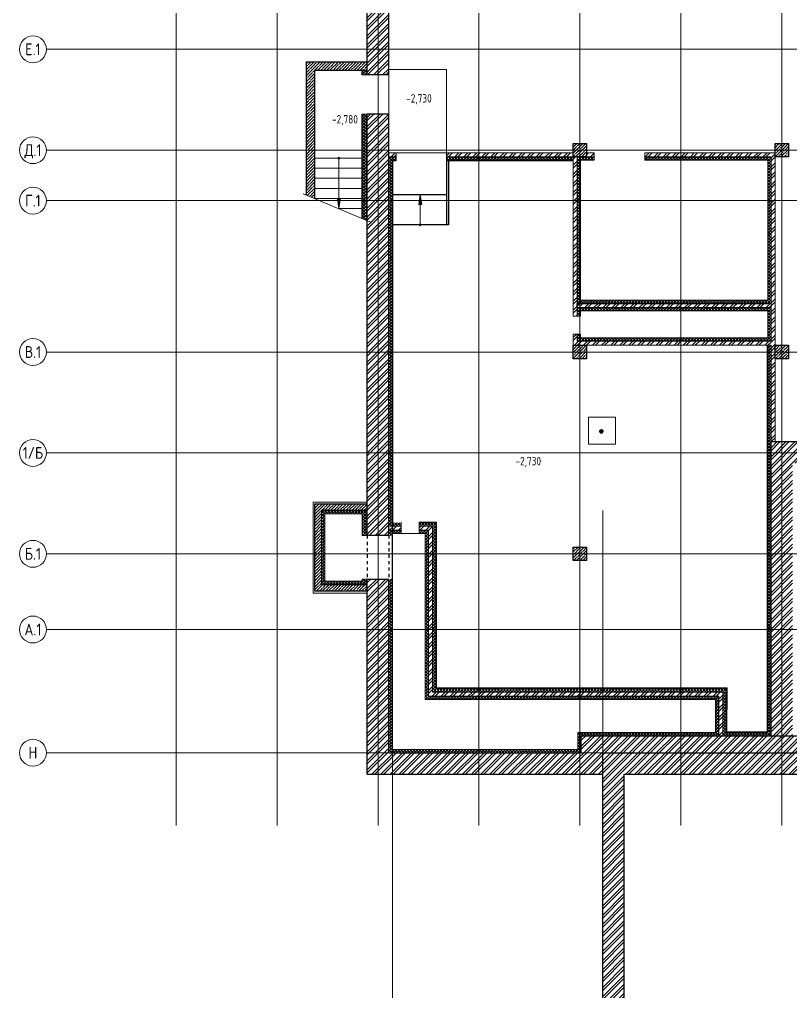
# Model space of a CAD drawing. Header units: millimetres. Extents: x -222892 to 671268, y 0 to 135099.
# Drawn here: x -222892 to -199974, y 75586 to 104488 of the extents above; entities that cross this region are included whole.
import ezdxf
from ezdxf import colors
from ezdxf.entities.mleader import LeaderData, LeaderLine
from ezdxf.enums import TextEntityAlignment as Align
from ezdxf.math import Vec2, Vec3

# ---------------------------------------------------------------- set-up
doc = ezdxf.new("R2010")
doc.units = ezdxf.units.MM
doc.linetypes.add('осевая', pattern=[2, 1.25, -0.25, 0.25, -0.25])
doc.linetypes.add('Штрих', pattern=[6.35, 3.175, -3.175])
for name, color, linetype, lineweight in [('25. ЗАЛИВКА ЗОН', 7, 'Continuous', 5), ('АР_Колонны Штрих', 250, 'Continuous', 5), ('АР_Лестницы', 250, 'Continuous', 15), ('АР_Навесной фасад', 190, 'Continuous', 5), ('АР_Перегородки кирпич', 244, 'Continuous', 5), ('АР_Перегородки_кирпич_Штрих', 244, 'Continuous', 5), ('АР_тонкая линия', 250, 'Continuous', 5), ('АР_Утеплитель', 154, 'Continuous', 5), ('АР_Штриховка кирпич', 250, 'Continuous', 5), ('АР_Штриховка монолит', 250, 'Continuous', 5), ('КР_Оси', 7, 'Continuous', 5), ('М_проемы ОВ 4-5эт', 172, 'Continuous', 5), ('ФВ-5', 250, 'Continuous', 5), ('Штриховка', 7, 'Continuous', 5)]:
    doc.layers.add(name, color=color, linetype=linetype, lineweight=lineweight)
for name, color, linetype in [('_TEXT', 7, 'Continuous'), ('АР_Колонны', 250, 'Continuous'), ('АР_МосжилНии_Стены', 127, 'Continuous'), ('АР_Сущ Несущая стена', 216, 'Continuous'), ('М_ОВ-АР венткамеры', 132, 'Continuous'), ('Тонкая', 7, 'Continuous')]:
    doc.layers.add(name, color=color, linetype=linetype)
doc.styles.add('ISOCPEUR', font='isocpeur.ttf', dxfattribs={"width": 0.85})

# ---------------------------------------------------------------- blocks, each defined once
blk = doc.blocks.new('*U4490')
h = blk.add_hatch(color=256)
h.dxf.hatch_style = 1
edge = h.paths.add_edge_path()
edge.add_arc((0, 0), 27.6, 359.64, 719.64)
h = blk.add_hatch(color=256)
h.dxf.hatch_style = 1
h.paths.add_polyline_path([(1199, -44), (1199, 44), (1499, 0)])
blk.add_line((1499, 0), (0, 0))
blk.add_lwpolyline([(1199, 44), (1199, -44), (1499, 0), (1199, 44)])
blk.add_circle((0, 0), 27.6)
blk = doc.blocks.new('_DotSmall')
at = {"color": 0, "linetype": 'ByBlock', "const_width": 0.5}
blk.add_lwpolyline([(-0.0625, 0, 1), (0.0625, 0, 1)], format="xyb", close=True, dxfattribs=at)
blk = doc.blocks.new('*U4527')
h = blk.add_hatch(color=256)
h.dxf.hatch_style = 1
edge = h.paths.add_edge_path()
edge.add_arc((0, 0), 27.6, 359.64, 719.64)
h = blk.add_hatch(color=256)
h.dxf.hatch_style = 1
h.paths.add_polyline_path([(599, -44), (599, 44), (899, 0)])
blk.add_line((899, 0), (0, 0))
blk.add_lwpolyline([(599, 44), (599, -44), (899, 0), (599, 44)])
blk.add_circle((0, 0), 27.6)
blk = doc.blocks.new('*U5855')
at = {"color": 0, "linetype": 'ByBlock', "lineweight": -2, "ltscale": 10}
blk.add_line((0, 0), (0, -36499), dxfattribs=at)
blk = doc.blocks.new('*U5856')
at = {"color": 0, "linetype": 'ByBlock', "lineweight": -2, "ltscale": 10}
blk.add_line((0, 0), (0, -36499), dxfattribs=at)
blk = doc.blocks.new('*U5868')
at = {"color": 0, "linetype": 'ByBlock', "lineweight": -2, "ltscale": 10}
blk.add_line((0, 0), (-79501, 0), dxfattribs=at)
at = {"color": 0, "linetype": 'Continuous', "lineweight": -2}
blk.add_line((-79501, 0), (-80001, 0), dxfattribs=at)
blk.add_circle((-80401, 0), 400, dxfattribs=at)
at = {"color": 0, "linetype": 'Continuous', "lineweight": -2, "style": 'ISOCPEUR', "width": 0.85}
blk.add_text('Н', height=350, dxfattribs=at).set_placement((-80401, 0), align=Align.MIDDLE_CENTER)
blk = doc.blocks.new('*U5869')
at = {"color": 0, "linetype": 'Continuous', "lineweight": -2}
blk.add_line((-79501, 0), (-80001, 0), dxfattribs=at)
at = {"color": 0, "linetype": 'ByBlock', "lineweight": -2, "ltscale": 10}
blk.add_line((0, 0), (-79501, 0), dxfattribs=at)
at = {"color": 0, "linetype": 'Continuous', "lineweight": -2}
blk.add_circle((-80401, 0), 400, dxfattribs=at)
at = {"color": 0, "linetype": 'Continuous', "lineweight": -2, "style": 'ISOCPEUR', "width": 0.85}
blk.add_text('А.1', height=350, dxfattribs=at).set_placement((-80401, 0), align=Align.MIDDLE_CENTER)
blk = doc.blocks.new('*U5870')
at = {"color": 0, "linetype": 'Continuous', "lineweight": -2}
blk.add_line((-79501, 0), (-80001, 0), dxfattribs=at)
at = {"color": 0, "linetype": 'ByBlock', "lineweight": -2, "ltscale": 10}
blk.add_line((0, 0), (-79501, 0), dxfattribs=at)
at = {"color": 0, "linetype": 'Continuous', "lineweight": -2}
blk.add_circle((-80401, 0), 400, dxfattribs=at)
at = {"color": 0, "linetype": 'Continuous', "lineweight": -2, "style": 'ISOCPEUR', "width": 0.85}
blk.add_text('Б.1', height=350, dxfattribs=at).set_placement((-80401, 0), align=Align.MIDDLE_CENTER)
blk = doc.blocks.new('*U5871')
at = {"color": 0, "linetype": 'Continuous', "lineweight": -2}
blk.add_line((-35117, 0), (-35617, 0), dxfattribs=at)
at = {"color": 0, "linetype": 'ByBlock', "lineweight": -2, "ltscale": 10}
blk.add_line((0, 0), (-35117, 0), dxfattribs=at)
at = {"color": 0, "linetype": 'Continuous', "lineweight": -2}
blk.add_circle((-36017, 0), 400, dxfattribs=at)
at = {"color": 0, "linetype": 'Continuous', "lineweight": -2, "style": 'ISOCPEUR', "width": 0.85}
blk.add_text('1/Б', height=350, dxfattribs=at).set_placement((-36017, 0), align=Align.MIDDLE_CENTER)
blk = doc.blocks.new('*U5872')
at = {"color": 0, "linetype": 'Continuous', "lineweight": -2}
blk.add_line((-35117, 0), (-35617, 0), dxfattribs=at)
at = {"color": 0, "linetype": 'ByBlock', "lineweight": -2, "ltscale": 10}
blk.add_line((0, 0), (-35117, 0), dxfattribs=at)
at = {"color": 0, "linetype": 'Continuous', "lineweight": -2}
blk.add_circle((-36017, 0), 400, dxfattribs=at)
at = {"color": 0, "linetype": 'Continuous', "lineweight": -2, "style": 'ISOCPEUR', "width": 0.85}
blk.add_text('В.1', height=350, dxfattribs=at).set_placement((-36017, 0), align=Align.MIDDLE_CENTER)
blk = doc.blocks.new('*U5873')
at = {"color": 0, "linetype": 'Continuous', "lineweight": -2}
blk.add_line((-35117, 0), (-35617, 0), dxfattribs=at)
at = {"color": 0, "linetype": 'ByBlock', "lineweight": -2, "ltscale": 10}
blk.add_line((0, 0), (-35117, 0), dxfattribs=at)
at = {"color": 0, "linetype": 'Continuous', "lineweight": -2}
blk.add_circle((-36017, 0), 400, dxfattribs=at)
at = {"color": 0, "linetype": 'Continuous', "lineweight": -2, "style": 'ISOCPEUR', "width": 0.85}
blk.add_text('Д.1', height=350, dxfattribs=at).set_placement((-36017, 0), align=Align.MIDDLE_CENTER)
blk = doc.blocks.new('*U5874')
at = {"color": 0, "linetype": 'Continuous', "lineweight": -2}
blk.add_line((-35117, 0), (-35617, 0), dxfattribs=at)
at = {"color": 0, "linetype": 'ByBlock', "lineweight": -2, "ltscale": 10}
blk.add_line((0, 0), (-35117, 0), dxfattribs=at)
at = {"color": 0, "linetype": 'Continuous', "lineweight": -2}
blk.add_circle((-36017, 0), 400, dxfattribs=at)
at = {"color": 0, "linetype": 'Continuous', "lineweight": -2, "style": 'ISOCPEUR', "width": 0.85}
blk.add_text('Е.1', height=350, dxfattribs=at).set_placement((-36017, 0), align=Align.MIDDLE_CENTER)
blk = doc.blocks.new('*U5882')
at = {"color": 0, "linetype": 'ByBlock', "lineweight": -2, "ltscale": 10}
blk.add_line((0, 0), (0, -53278), dxfattribs=at)
blk = doc.blocks.new('*U5883')
at = {"color": 0, "linetype": 'ByBlock', "lineweight": -2, "ltscale": 10}
blk.add_line((0, 0), (0, -53278), dxfattribs=at)
blk = doc.blocks.new('*U5884')
at = {"color": 0, "linetype": 'ByBlock', "lineweight": -2, "ltscale": 10}
blk.add_line((0, 0), (0, -53278), dxfattribs=at)
blk = doc.blocks.new('*U5885')
at = {"color": 0, "linetype": 'ByBlock', "lineweight": -2, "ltscale": 10}
blk.add_line((0, 0), (0, -53278), dxfattribs=at)
blk = doc.blocks.new('*U5886')
at = {"color": 0, "linetype": 'ByBlock', "lineweight": -2, "ltscale": 10}
blk.add_line((0, 0), (0, -53278), dxfattribs=at)
blk = doc.blocks.new('*U5887')
at = {"color": 0, "linetype": 'ByBlock', "lineweight": -2, "ltscale": 10}
blk.add_line((0, 0), (0, -53278), dxfattribs=at)
blk = doc.blocks.new('*U5900')
at = {"color": 0, "linetype": 'Continuous', "lineweight": -2}
blk.add_line((-35117, 0), (-35617, 0), dxfattribs=at)
at = {"color": 0, "linetype": 'ByBlock', "lineweight": -2, "ltscale": 10}
blk.add_line((0, 0), (-35117, 0), dxfattribs=at)
at = {"color": 0, "linetype": 'Continuous', "lineweight": -2}
blk.add_circle((-36017, 0), 400, dxfattribs=at)
at = {"color": 0, "linetype": 'Continuous', "lineweight": -2, "style": 'ISOCPEUR', "width": 0.85}
blk.add_text('Г.1', height=350, dxfattribs=at).set_placement((-36017, 0), align=Align.MIDDLE_CENTER)
blk = doc.blocks.new('*U5901')
at = {"color": 0, "linetype": 'ByBlock', "lineweight": -2, "ltscale": 10}
blk.add_line((0, 0), (0, -53278), dxfattribs=at)
blk = doc.blocks.new('A$C4c190d01')
at = {"layer": 'КР_Оси', "linetype": 'осевая'}
for name, p in [('*U5882', (-6430.1, 78593.6)), ('*U5883', (-3430.1, 78593.6)), ('*U5884', (-430.1, 78593.6)), ('*U5885', (2569.9, 78593.6)), ('*U5886', (5569.9, 78593.6)), ('*U5887', (8569.9, 78593.6)), ('*U5901', (11569.9, 78593.6)), ('*U5874', (25328.8, 48395)), ('*U5873', (25328.8, 45395)), ('*U5900', (25328.8, 43895)), ('*U5872', (25328.8, 39395)), ('*U5871', (25328.8, 36395)), ('*U5855', (0, 34687.4)), ('*U5856', (6250, 34687.4)), ('*U5870', (69712.8, 33395)), ('*U5869', (69712.8, 31145)), ('*U5868', (69712.8, 27480))]:
    blk.add_blockref(name, p, dxfattribs=at)

msp = doc.modelspace()

# ---------------------------------------------------------------- hatches: boundary and pattern name
at = {"layer": 'АР_Колонны Штрих', "ltscale": 100}
h = msp.add_hatch(dxfattribs=at)
h.set_pattern_fill('ANSI35', color=256, scale=20)
h.paths.add_polyline_path([(-206033.9, 100800.7), (-206433.9, 100800.7), (-206433.9, 100400.7), (-206033.9, 100400.7)])
h = msp.add_hatch(dxfattribs=at)
h.set_pattern_fill('ANSI35', color=256, scale=20)
h.paths.add_polyline_path([(-200033.9, 100800.7), (-200433.9, 100800.7), (-200433.9, 100400.7), (-200033.9, 100400.7)])
h = msp.add_hatch(dxfattribs=at)
h.set_pattern_fill('ANSI35', color=256, scale=20)
h.paths.add_polyline_path([(-206033.9, 94800.7), (-206433.9, 94800.7), (-206433.9, 94400.7), (-206033.9, 94400.7)])
h = msp.add_hatch(dxfattribs=at)
h.set_pattern_fill('ANSI35', color=256, scale=20)
h.paths.add_polyline_path([(-200033.9, 94800.7), (-200433.9, 94800.7), (-200433.9, 94400.7), (-200033.9, 94400.7)])
h = msp.add_hatch(dxfattribs=at)
h.set_pattern_fill('ANSI35', color=256, scale=20)
h.paths.add_polyline_path([(-206033.9, 88800.7), (-206433.9, 88800.7), (-206433.9, 88400.7), (-206033.9, 88400.7)])
at = {"layer": 'АР_Перегородки_кирпич_Штрих', "ltscale": 100}
h = msp.add_hatch(dxfattribs=at)
h.set_pattern_fill('ANSI32', color=256, scale=20)
h.paths.add_polyline_path([(-211695.2, 100520.7), (-211914, 100520.7), (-211914, 100400.7), (-211695.2, 100400.7)])
h.paths.add_polyline_path([(-206433.9, 100520.7), (-210195.2, 100520.7), (-210195.2, 100440.7), (-210195.2, 100400.7), (-206433.9, 100400.7)])
h = msp.add_hatch(dxfattribs=at)
h.set_pattern_fill('ANSI32', color=256, scale=20)
h.paths.add_polyline_path([(-206313.8, 100400.7), (-206433.8, 100400.7), (-206433.9, 95661.9), (-206313.9, 95661.9), (-206313.9, 95903.8), (-206313.9, 95903.8), (-206313.9, 95645), (-206313.8, 95645), (-206313.8, 95903.8), (-206313.9, 95903.8), (-206313.9, 95645), (-206313.9, 95645), (-206313.9, 95903.8)])
h = msp.add_hatch(dxfattribs=at)
h.set_pattern_fill('ANSI32', color=256, scale=20)
h.paths.add_polyline_path([(-200434, 100516.9), (-204308.6, 100520.7), (-204308.6, 100400.7), (-200554, 100400.7), (-200554, 99100.7), (-200434, 99100.7)])
h.paths.add_polyline_path([(-200434, 99100.7), (-200554, 99100.7), (-200554, 94600.7), (-200434, 94600.7)])
h.paths.add_polyline_path([(-200434, 94600.7), (-200554, 94600.7), (-200554, 91935.7), (-200434, 91935.7)])
h.paths.add_polyline_path([(-205808.6, 100457.5), (-205808.6, 100456.1), (-205808.6, 100455.9)], flags=16)
h.paths.add_polyline_path([(-205808.6, 100440.7), (-205808.6, 100520.7), (-206033.9, 100520.5), (-206033.9, 100400.7), (-205808.6, 100400.7), (-205808.6, 100438.8)])
h = msp.add_hatch(dxfattribs=at)
h.set_pattern_fill('ANSI32', color=256, scale=20)
h.paths.add_polyline_path([(-206313.9, 96040.7), (-206313.9, 95920.7), (-200654, 95920.7), (-200554, 95920.7), (-200554, 96040.7)])
h = msp.add_hatch(dxfattribs=at)
h.set_pattern_fill('ANSI32', color=256, scale=20)
h.paths.add_polyline_path([(-206313.8, 94920.6), (-206313.9, 95131.9), (-206433.9, 95131.9), (-206433.9, 94800.7), (-200554, 94800.7), (-200554, 94920.6)])
h = msp.add_hatch(dxfattribs=at)
h.set_pattern_fill('ANSI32', color=256, scale=20)
h.paths.add_polyline_path([(-211544, 89424.7), (-211914, 89424.7), (-211914, 89304.7), (-211544, 89304.7)])
h = msp.add_hatch(dxfattribs=at)
h.set_pattern_fill('ANSI32', color=256, scale=20)
h.paths.add_polyline_path([(-210614, 89424.7), (-211014, 89424.7), (-211014, 89304.7), (-210734, 89304.7), (-210734, 84372.1), (-202102.9, 84372.1), (-202104.8, 83192.5), (-201984.8, 83192.3), (-201982.7, 84491.2), (-210614, 84492.1)])
at = {"layer": 'АР_Утеплитель', "ltscale": 100}
h = msp.add_hatch(dxfattribs=at)
h.set_pattern_fill('ANSI37', color=256, scale=20, angle=180.03722)
h.paths.add_polyline_path([(-213816, 89785.4), (-212704.6, 89785.7), (-212704.6, 89886), (-213916.4, 89885.6)])
h = msp.add_hatch(dxfattribs=at)
h.set_pattern_fill('ANSI37', color=256, scale=20, angle=180.03722)
h.paths.add_polyline_path([(-213914.1, 87785.4), (-213814.6, 87785.5), (-213816.2, 89785.6), (-213914, 89885.8)])
h = msp.add_hatch(dxfattribs=at)
h.set_pattern_fill('ANSI37', color=256, scale=20, angle=180.03722)
h.paths.add_polyline_path([(-212554, 89148.6), (-212704.6, 89148.6), (-212704.6, 89885.9), (-212554, 89885.9)])
at = {"layer": 'АР_Штриховка кирпич', "ltscale": 100}
h = msp.add_hatch(dxfattribs=at)
h.set_pattern_fill('ANSI32', color=256, scale=20)
h.paths.add_polyline_path([(-212554.1, 102840.4), (-211914, 102840.4), (-211913.9, 106850.7), (-212554, 106340.7)])
h.paths.add_polyline_path([(-212553.9, 89148.6), (-211913.9, 89148.6), (-211914, 101675.4), (-212554.1, 101675.4)])
h.paths.add_polyline_path([(-211913.9, 87848.6), (-212553.9, 87848.6), (-212553.9, 83698.5), (-211913.9, 83698.5)])
h = msp.add_hatch(dxfattribs=at)
h.set_pattern_fill('ANSI32', color=256, scale=20)
h.paths.add_polyline_path([(-200554, 83192.4), (-199914, 83192.4), (-199914, 91294.9), (-198312.8, 91296.1), (-198312.8, 91935.3), (-200554, 91935.7)])
h = msp.add_hatch(dxfattribs=at)
h.set_pattern_fill('ANSI32', color=256, scale=20)
h.paths.add_polyline_path([(-211913.9, 83700.7), (-212553.8, 83700.7), (-212553.9, 82045.7), (-205553.7, 82045.7), (-205553.7, 82685.7), (-195033.7, 82685.7), (-195033.7, 83192.4), (-206193.7, 83192.4), (-206193.7, 82685.7), (-211913.8, 82685.7)])
h = msp.add_hatch(dxfattribs=at)
h.set_pattern_fill('ANSI32', color=256, scale=20)
h.paths.add_polyline_path([(-204915.2, 82050.5), (-195168.7, 82051.5), (-195168.7, 80969.2), (-194530.2, 80969), (-194530.2, 82685.7), (-194638.7, 82685.7), (-195033.7, 82685.8), (-205555.2, 82685.7), (-205555.2, 64815.7), (-211903.9, 64815.7), (-211903.9, 55105.7), (-198803.6, 55105.7), (-198803.6, 61455.7), (-197409.7, 61455.7), (-197409.7, 62094), (-199301.6, 62094), (-199301.6, 55506.5), (-211503.7, 55506.5), (-211502.9, 64415), (-205554.4, 64415), (-205579.4, 61455.7), (-199275.8, 61455.7), (-199287.2, 62094.7), (-204915.1, 62094.7), (-204915.2, 64904.6)])
at = {"layer": 'АР_Штриховка монолит', "ltscale": 100}
h = msp.add_hatch(dxfattribs=at)
h.set_pattern_fill('ANSI35', color=256, scale=20)
h.paths.add_polyline_path([(-214364, 99263.7), (-214114, 99158.7), (-214114, 102980.3), (-212554, 102980.3), (-212554, 103230.3), (-214364, 103230.3)])
h = msp.add_hatch(dxfattribs=at)
h.set_pattern_fill('ANSI35', color=256, scale=20)
h.paths.add_polyline_path([(-212554, 90085.7), (-214114, 90085.8), (-214114.2, 87485.8), (-212554, 87485.7), (-212554, 87685.7), (-213914.2, 87685.8), (-213914, 89885.8), (-212554, 89885.8)])
at = {"layer": 'ФВ-5', "ltscale": 500}
h = msp.add_hatch(color=256, dxfattribs=at)
h.dxf.hatch_style = 1
h.paths.add_polyline_path([(-205529.1, 92239.9, 1), (-205666, 92239.9, 1)])
at = {"layer": 'Штриховка', "transparency": 33554636}
h = msp.add_hatch(dxfattribs=at)
h.set_pattern_fill('ANSI37', color=256, scale=20)
h.paths.add_polyline_path([(-212704, 102840.4), (-212554, 102840.4), (-212554, 102980.3), (-212704, 102980.3)])
h.paths.add_polyline_path([(-212704, 98566.4), (-212554, 98503.4), (-212554, 101675.4), (-212704, 101675.4)])
h = msp.add_hatch(dxfattribs=at)
h.set_pattern_fill('ANSI37', color=256, scale=20)
h.paths.add_polyline_path([(-206433.8, 100400.7), (-209233.9, 100400.7), (-209233.9, 100300.7), (-206433.8, 100300.7)])
h.paths.add_polyline_path([(-209233.9, 100400.7), (-210195.6, 100400.7), (-210195.6, 100300.7), (-209233.9, 100300.7)])
h.paths.add_polyline_path([(-211695.2, 100400.7), (-211914, 100400.7), (-211914, 99100.7), (-211814, 99100.7), (-211814, 100300.7), (-211695.2, 100300.7)])
h.paths.add_polyline_path([(-211814, 99100.7), (-211914, 99100.7), (-211914, 94600.7), (-211814, 94600.7)])
h.paths.add_polyline_path([(-200554, 94800.7), (-200654, 94800.7), (-200654, 94600.7), (-200554, 94600.7)])
h.paths.add_polyline_path([(-200554, 95920.7), (-203233.9, 95920.7), (-203233.9, 95820.7), (-200654, 95820.7), (-200654, 95020.6), (-200654, 94920.6), (-200554, 94920.6)])
h.paths.add_polyline_path([(-201984.7, 83292.4), (-201984.8, 83192.4), (-200554, 83192.4), (-200554, 91935.7), (-200554, 94600.7), (-200654, 94600.7), (-200654, 83292.4)])
h.paths.add_polyline_path([(-202104.8, 83192.4), (-202104.7, 83292.4), (-206293.7, 83292.4), (-206293.7, 82785.7), (-211814, 82785.7), (-211814, 87848.6), (-211914, 87848.6), (-211914, 82685.7), (-206193.7, 82685.7), (-206193.7, 83192.4)])
h = msp.add_hatch(dxfattribs=at)
h.set_pattern_fill('ANSI37', color=256, scale=20)
h.paths.add_polyline_path([(-200654, 96140.7), (-206213.9, 96140.7), (-206213.8, 100300.7), (-205808.6, 100300.7), (-205808.6, 100400.7), (-206313.8, 100400.7), (-206313.9, 96040.7), (-200654, 96040.7)])
h = msp.add_hatch(dxfattribs=at)
h.set_pattern_fill('ANSI37', color=256, scale=20)
h.paths.add_polyline_path([(-200554, 100400.7), (-204308.6, 100400.7), (-204308.6, 100300.7), (-200654, 100300.7), (-200654, 96040.7), (-200554, 96040.7)])
h = msp.add_hatch(dxfattribs=at)
h.set_pattern_fill('ANSI37', color=256, scale=20)
h.paths.add_polyline_path([(-203233.9, 95920.7), (-206233.9, 95920.7), (-206233.9, 95661.9), (-206213.9, 95661.9), (-206213.9, 95820.7), (-203233.9, 95820.7)])
h.paths.add_polyline_path([(-200654, 95920.7), (-203233.9, 95920.7), (-203233.9, 95820.7), (-200654, 95820.7)])
h.paths.add_polyline_path([(-200654, 95020.7), (-203233.9, 95020.7), (-203233.9, 94920.7), (-200654, 94920.7)])
h.paths.add_polyline_path([(-203233.9, 95020.7), (-206213.9, 95020.7), (-206213.9, 95131.9), (-206233.9, 95131.9), (-206233.9, 94920.7), (-203233.9, 94920.7)])
h.paths.add_polyline_path([(-206233.9, 95131.9), (-206313.9, 95131.9), (-206313.9, 94920.7), (-206233.9, 94920.7)])
h.paths.add_polyline_path([(-206233.9, 95920.7), (-206313.9, 95920.7), (-206313.9, 95661.9), (-206233.9, 95661.9)])
h = msp.add_hatch(dxfattribs=at)
h.set_pattern_fill('ANSI37', color=256, scale=20)
h.paths.add_polyline_path([(-211544, 89524.7), (-211814, 89524.7), (-211814, 94600.7), (-211914, 94600.7), (-211914, 89424.7), (-211544, 89424.7)])
h.paths.add_polyline_path([(-211544, 89304.7), (-211914, 89304.7), (-211914, 89148.6), (-211814, 89148.6), (-211814, 89204.7), (-211544, 89204.7)])
h = msp.add_hatch(dxfattribs=at)
h.set_pattern_fill('ANSI37', color=256, scale=20)
h.paths.add_polyline_path([(-210514, 89524.7), (-211014, 89524.7), (-211014, 89424.7), (-210614, 89424.7), (-210614, 88600.7), (-210514, 88600.7)])
h.paths.add_polyline_path([(-210514, 88600.7), (-210614, 88600.7), (-210614, 86350.7), (-210514, 86350.7)])
h.paths.add_polyline_path([(-210514, 86350.7), (-210614, 86350.7), (-210614, 84492.1), (-209668.6, 84492.1), (-209542.5, 84592.1), (-210514, 84592.1)])
h.paths.add_polyline_path([(-201882.5, 84592.1), (-209233.9, 84592.1), (-209233.9, 84492.1), (-201982.7, 84492.1), (-201984.8, 83292.5), (-201884.8, 83292.3)])
h.paths.add_polyline_path([(-209233.9, 84592.1), (-209542.5, 84592.1), (-209668.6, 84492.1), (-209233.9, 84492.1)])
h = msp.add_hatch(dxfattribs=at)
h.set_pattern_fill('ANSI37', color=256, scale=20)
h.paths.add_polyline_path([(-210734, 89304.7), (-211014, 89304.7), (-211014, 89204.7), (-210834, 89204.7), (-210834, 84272.1), (-202203.1, 84271.8), (-202204.9, 83292.4), (-202104.9, 83292.4), (-202102.9, 84371.6), (-210734, 84372.1)])
h = msp.add_hatch(dxfattribs=at)
h.set_pattern_fill('ANSI37', color=256, scale=20)
h.paths.add_polyline_path([(-213914, 87685.4), (-212704.5, 87685.8), (-212704.6, 87785.7), (-213914.8, 87785.3)])
h = msp.add_hatch(dxfattribs=at)
h.set_pattern_fill('ANSI37', color=256, scale=20)
h.paths.add_polyline_path([(-212554, 87685.7), (-212704.6, 87685.7), (-212704.6, 87848.6), (-212554, 87848.6)])

# ---------------------------------------------------------------- linework, layer by layer
at = {"layer": '25. ЗАЛИВКА ЗОН', "ltscale": 500}
for p, q in [((-212554, 89885.9), (-212704.6, 89885.9)), ((-212704.6, 89885.9), (-212704.6, 89885.8)), ((-212554, 89148.6), (-212554, 89885.9)), ((-212704.6, 89786), (-212704.6, 89148.6)), ((-212704.6, 89148.6), (-212554, 89148.6)), ((-212718, 87685.7), (-212718, 87685.7)), ((-212718, 87685.7), (-212554, 87685.7)), ((-212554, 87848.6), (-212704.6, 87848.6)), ((-212554, 87685.7), (-212554, 87848.6))]:
    msp.add_line(p, q, dxfattribs=at)
for points in [[(-212704.6, 89786), (-212704.6, 89148.6), (-212554, 89148.6), (-212554, 89885.9), (-212718, 89885.9), (-212718, 89885.8)], [(-212704.6, 89786), (-212704.6, 89148.6), (-212554, 89148.6), (-212554, 89885.9), (-212718, 89885.9), (-212718, 89885.8)], [(-212704.6, 89786), (-212704.6, 89148.6), (-212554, 89148.6), (-212554, 89885.9), (-212704.6, 89885.9), (-212704.6, 89885.8)], [(-212704.6, 87685.7), (-212704.6, 87685.7), (-212554, 87685.7), (-212554, 87848.6), (-212704.6, 87848.6), (-212704.6, 87786)]]:
    msp.add_lwpolyline(points, dxfattribs=at)
at = {"layer": 'АР_Колонны', "ltscale": 100}
for points in [[(-206433.9, 100800.7), (-206033.9, 100800.7), (-206033.9, 100400.7), (-206433.9, 100400.7)], [(-200433.9, 100800.7), (-200033.9, 100800.7), (-200033.9, 100400.7), (-200433.9, 100400.7)], [(-206433.9, 94800.7), (-206033.9, 94800.7), (-206033.9, 94400.7), (-206433.9, 94400.7)], [(-200433.9, 94800.7), (-200033.9, 94800.7), (-200033.9, 94400.7), (-200433.9, 94400.7)], [(-206433.9, 88800.7), (-206033.9, 88800.7), (-206033.9, 88400.7), (-206433.9, 88400.7)]]:
    msp.add_lwpolyline(points, close=True, dxfattribs=at)
at = {"layer": 'АР_Лестницы', "ltscale": 100}
for p, q in [((-214112.9, 100364.6), (-212712.9, 100364.6)), ((-212712.9, 100064.6), (-214112.9, 100064.6)), ((-214112.9, 99765.7), (-212712.9, 99765.7)), ((-212712.9, 99465.7), (-214112.9, 99465.7)), ((-214462.2, 99304.9), (-212425.2, 98449.3)), ((-214112.9, 99165.7), (-212712.9, 99165.7)), ((-212712.9, 98865.7), (-213398.7, 98865.7))]:
    msp.add_line(p, q, dxfattribs=at)
at = {"layer": 'АР_МосжилНии_Стены', "ltscale": 100}
for p, q in [((-211914, 102840.4), (-211914, 106850.7)), ((-212554, 102840.4), (-212554, 106340.7)), ((-214364, 99263.7), (-214364, 103230.3, 0.4)), ((-214364, 103230.3, 0.4), (-212554, 103230.3, 0.4)), ((-214114, 99158.7), (-214114, 102980.3, 0)), ((-214114, 102980.3, 0), (-212554, 102980.3, -0.3)), ((-211914, 102840.4), (-212554, 102840.4)), ((-212554, 89276.7), (-212554, 101675.4)), ((-211914, 101675.4), (-212554, 101675.4)), ((-211914, 89276.7), (-211914, 101675.4)), ((-200554, 91935.7), (-198312.8, 91935.7)), ((-200554, 83192.4), (-200554, 91935.7)), ((-212554, 89148.6), (-212554, 90135.7)), ((-211914, 89148.6), (-211914, 89700.7)), ((-212554, 83584.1), (-212554, 87848.6)), ((-211914, 83649.1), (-211914, 87848.6)), ((-212554, 82045.7), (-212554, 83765.7)), ((-211914, 82685.7), (-211914, 83700.7)), ((-211914, 82685.7), (-206193.7, 82685.7)), ((-205553.7, 64415), (-205553.7, 82685.7)), ((-205553.7, 82685.7), (-194530.2, 82685.7)), ((-212554, 82045.7), (-205553.9, 82045.7)), ((-204915.2, 62095.5), (-204915.2, 82050.5)), ((-204915.2, 82050.5), (-199546.6, 82050.5))]:
    msp.add_line(p, q, dxfattribs=at)
for points in [[(-211914, 89148.6), (-212554, 89148.6)], [(-212554, 87848.6), (-211914, 87848.6)], [(-211913.9, 82685.7), (-206193.7, 82685.7), (-206193.7, 83192.4), (-195033.7, 83192.4)]]:
    msp.add_lwpolyline(points, dxfattribs=at)
at = {"layer": 'АР_Навесной фасад', "ltscale": 100}
for p, q in [((-212714, 102840.4), (-212714, 102980.3)), ((-212704, 102840.4), (-212704, 102980.3, 0)), ((-212714, 102840.4), (-212554, 102840.4)), ((-212714, 98570.6), (-212714, 101675.4)), ((-212714, 101675.4), (-212554, 101675.4)), ((-212704, 98566.4, -0.3), (-212704, 101675.4))]:
    msp.add_line(p, q, dxfattribs=at)
msp.add_lwpolyline([(-212704.6, 87786), (-213814.5, 87785.5), (-213816, 89785.6), (-212704.6, 89786)], dxfattribs=at)
at = {"layer": 'АР_Перегородки кирпич', "linetype": 'Continuous', "ltscale": 100}
for p, q in [((-211914, 100520.7, -1.4), (-211695.2, 100520.7, -1.1)), ((-211914, 100400.7, -1.4), (-211695.2, 100400.7, -1.1)), ((-211695.2, 100400.7, -1.1), (-211695.2, 100520.7, -1.1)), ((-210195.2, 100520.7, -1.1), (-206433.9, 100520.7, 1.9)), ((-210195.2, 100400.7, -1.1), (-210195.2, 100520.7, -1.1)), ((-210195.2, 100400.7, -1.1), (-205808.6, 100400.7, -1.2)), ((-206433.9, 95661.9), (-206433.8, 100400.7)), ((-206433.8, 100400.7), (-206313.8, 100400.7)), ((-206313.8, 100400.7), (-206313.9, 95661.9)), ((-206033.9, 100520.7), (-205808.6, 100520.7)), ((-205808.6, 100400.7, -1.2), (-205808.6, 100520.7, -1.2)), ((-204308.6, 100520.7), (-200433.9, 100520.7)), ((-204308.6, 100400.7), (-204308.6, 100520.7)), ((-204308.6, 100400.7, -1.3), (-200554, 100400.7, -1.4)), ((-200554, 100396.9), (-200554, 94920.6)), ((-200434, 100396.9), (-200434, 91935.7)), ((-206313.9, 95661.9), (-206433.9, 95661.9)), ((-206313.9, 95131.9), (-206433.9, 95131.9)), ((-206433.9, 95131.9), (-206433.9, 94800.7)), ((-206313.9, 94920.7), (-206313.9, 95131.9)), ((-206433.9, 94800.7), (-201640.6, 94800.7)), ((-201640.6, 94920.7), (-206313.9, 94920.7)), ((-200554, 94920.6), (-206313.8, 94920.6)), ((-206313.8, 94800.7), (-200554, 94800.7)), ((-200554, 94800.7), (-200554, 91935.7))]:
    msp.add_line(p, q, dxfattribs=at)
msp.add_lwpolyline([(-206313.9, 95920.7), (-200554, 95920.7), (-200554, 96040.7), (-206313.9, 96040.7)], close=True, dxfattribs=at)
for points in [[(-211914, 89424.7), (-211544, 89424.7)], [(-211014, 89424.7), (-210614, 89424.7), (-210614, 84492.1), (-201982.7, 84492.1), (-201984.8, 83192.4)], [(-211914, 89304.7), (-211544, 89304.7)], [(-211014, 89304.7), (-210734, 89304.7), (-210734, 84372.1), (-202102.9, 84372.1), (-202104.8, 83192.4)]]:
    msp.add_lwpolyline(points, dxfattribs=at)
at = {"layer": 'АР_Сущ Несущая стена', "linetype": 'Штрих', "ltscale": 30}
for p, q in [((-212554, 89148.6), (-212554, 87848.6)), ((-211914, 89148.6), (-211914, 87848.6))]:
    msp.add_line(p, q, dxfattribs=at)
at = {"layer": 'АР_Сущ Несущая стена', "ltscale": 100}
for points in [[(-212554, 87485.7), (-214114.2, 87485.8), (-214114, 90085.8), (-212554, 90085.7)], [(-213914, 89885.8), (-213914.2, 87685.8), (-212554, 87685.7)], [(-212554, 89885.8), (-213914, 89885.8)]]:
    msp.add_lwpolyline(points, dxfattribs=at)
at = {"layer": 'АР_тонкая линия', "color": 18, "ltscale": 500, "true_color": 0x000000, "elevation": -1.1}
msp.add_lwpolyline([(-211914.1, 100520.8), (-211914, 103001.5), (-210195.2, 103001.5), (-210195.1, 100520.7), (-211914.1, 100520.8), (-211914.1, 100520.8)], dxfattribs=at)
at = {"layer": 'АР_Утеплитель', "ltscale": 0.25}
msp.add_lwpolyline([(-212554, 87435.7), (-214164.2, 87435.8), (-214164, 90135.8), (-212554, 90135.7)], dxfattribs=at)
at = {"layer": 'М_ОВ-АР венткамеры', "linetype": 'ByBlock'}
msp.add_lwpolyline([(-206313.9, 95920.7), (-206313.9, 96040.7), (-200654.1, 96040.7)], dxfattribs=at)
at = {"layer": 'М_проемы ОВ 4-5эт'}
msp.add_lwpolyline([(-205979, 91865.6), (-205177.5, 91865.6), (-205177.5, 92667.4), (-205979, 92667.4)], close=True, dxfattribs=at)
at = {"layer": 'Тонкая', "ltscale": 100}
for p, q in [((-210195, 100281.6, -1.1), (-210195, 98383.5, -1.1)), ((-210145, 100281.6, -1.1), (-210145, 98383.5, -1.1)), ((-211794, 99282.5, -1.1), (-210195, 99282.5, -1.1)), ((-210145, 98383.5, -1.1), (-211794, 98383.5, -1.1))]:
    msp.add_line(p, q, dxfattribs=at)
at = {"layer": 'Штриховка', "transparency": 33554636}
for p, q in [((-206213.8, 100300.7), (-206213.9, 96140.7)), ((-205808.6, 100400.7), (-205808.6, 100300.7)), ((-204308.6, 100400.7), (-204308.6, 100300.7)), ((-206213.9, 96140.7), (-200654.1, 96140.7))]:
    msp.add_line(p, q, dxfattribs=at)
for points, elevation in [([(-211814, 89524.7), (-211814, 100300.7), (-211695.2, 100300.7)], -1.1), ([(-211695.2, 100400.7), (-211695.2, 100280.7), (-211794, 100280.7), (-211794, 89544.7)], -1.4), ([(-206433.8, 100280.7), (-210195.6, 100280.7), (-210195.6, 100400.7)], -1.4), ([(-210195.2, 100300.7), (-206433.8, 100300.7)], -1.1), ([(-206213.8, 100300.7), (-205808.6, 100300.7)], -1.1), ([(-204308.6, 100300.7), (-200654, 100300.7), (-200654, 96140.7)], -1.1), ([(-200654, 94800.7), (-200654, 83292.4), (-201884.9, 83292.4)], -1.1), ([(-201864.8, 83309.5), (-200672.8, 83307.3), (-200673.6, 94800.7)], -1.4)]:
    msp.add_lwpolyline(points, dxfattribs=dict(at, elevation=elevation))
for points in [[(-206313.9, 95661.9), (-206213.9, 95661.9), (-206213.9, 95820.7), (-200654, 95820.7), (-200654, 95020.6), (-206213.9, 95020.7), (-206213.9, 95131.9), (-206313.9, 95131.9)], [(-211544, 89205), (-211544, 89544.7)], [(-211014, 89544.7), (-210494, 89544.7), (-210494, 84612.1), (-201862.5, 84612.1), (-201864.8, 83309.4)], [(-211014, 89544.7), (-211014, 89205)], [(-211014, 89524.7), (-210514, 89524.7), (-210514, 84592.1), (-201882.5, 84592.1), (-201884.9, 83292.4)], [(-211814, 89204.7), (-210834, 89204.7), (-210834, 84272.1), (-202203.1, 84272.1), (-202203.1, 83292.4), (-206293.7, 83292.4), (-206293.7, 82785.7), (-211814, 82785.7), (-211814, 89204.7)]]:
    msp.add_lwpolyline(points, dxfattribs=at)

# ---------------------------------------------------------------- block references
at = {"layer": 'АР_Лестницы', "ltscale": 100}
for name, p, rotation in [('*U4490', (-213398.7, 100364.6), 270), ('*U4527', (-210977.7, 98383.5, -1.1), 89.99999999999997)]:
    msp.add_blockref(name, p, dxfattribs=dict(at, rotation=rotation))

# ---------------------------------------------------------------- leaders
at = {"layer": '_TEXT'}
ml = msp.add_multileader_mtext('Standard', dxfattribs=at)
ml.set_content('{\\W0.8;-2,430}', color=256, style='ISOCPEUR')
ml.set_leader_properties(color=256, linetype='Continuous', lineweight=-1)
ml.set_arrow_properties(name='DOTSMALL')
ml.build(insert=Vec2(0, 0))
ml.multileader.update_dxf_attribs({"has_dogleg": 0, "has_text_frame": 1, "text_left_attachment_type": 4, "text_right_attachment_type": 4, "dogleg_length": 0, "arrow_head_size": 180})
ctx = ml.context
ctx.base_point, ctx.char_height, ctx.arrow_head_size, ctx.landing_gap_size, ctx.plane_origin = Vec3(-201773.7, 117132.7), 250, 180, 50, Vec3(-200721, 115477.5)
ctx.left_attachment, ctx.right_attachment, ctx.text_align_type = 4, 4, 1
notes = []
notes.append((ctx, [(0, (0, 0, 0), (0, 0), (1, 0), 1, [])]))
ctx.mtext.insert, ctx.mtext.width, ctx.mtext.alignment, ctx.mtext.line_spacing_style, ctx.mtext.flow_direction = Vec3(-201348.7, 117466), 852.697, 2, 2, 5
ml = msp.add_multileader_mtext('Standard', dxfattribs=at)
ml.set_content('{\\W0.8;-2,730}', color=256, style='ISOCPEUR')
ml.set_leader_properties(color=256, linetype='Continuous', lineweight=-1)
ml.set_arrow_properties(name='DOTSMALL')
ml.build(insert=Vec2(0, 0))
ml.multileader.update_dxf_attribs({"has_dogleg": 0, "has_text_frame": 1, "text_left_attachment_type": 4, "text_right_attachment_type": 4, "dogleg_length": 0, "arrow_head_size": 180})
ctx = ml.context
ctx.base_point, ctx.char_height, ctx.arrow_head_size, ctx.landing_gap_size, ctx.plane_origin = Vec3(-211433.2, 101933.6), 250, 180, 50, Vec3(-211389.6, 100655.5)
ctx.left_attachment, ctx.right_attachment, ctx.text_align_type = 4, 4, 1
notes.append((ctx, [(0, (0, 0, 0), (0, 0), (1, 0), 1, [])]))
ctx.mtext.insert, ctx.mtext.width, ctx.mtext.defined_height, ctx.mtext.alignment, ctx.mtext.line_spacing_style, ctx.mtext.flow_direction = Vec3(-211018.2, 102266.9), 769.989, 343.9, 2, 2, 5
ml = msp.add_multileader_mtext('Standard', dxfattribs=at)
ml.set_content('{\\W0.8;-2,780}', color=256, style='ISOCPEUR')
ml.set_leader_properties(color=256, linetype='Continuous', lineweight=-1)
ml.set_arrow_properties(name='DOTSMALL')
ml.build(insert=Vec2(0, 0))
ml.multileader.update_dxf_attribs({"has_dogleg": 0, "has_text_frame": 1, "text_left_attachment_type": 4, "text_right_attachment_type": 4, "dogleg_length": 0, "arrow_head_size": 180})
ctx = ml.context
ctx.base_point, ctx.char_height, ctx.arrow_head_size, ctx.landing_gap_size, ctx.plane_origin = Vec3(-213632.9, 101311.4), 250, 180, 50, Vec3(-213589.3, 100033.3)
ctx.left_attachment, ctx.right_attachment, ctx.text_align_type = 4, 4, 1
notes.append((ctx, [(0, (0, 0, 0), (0, 0), (1, 0), 1, [])]))
ctx.mtext.insert, ctx.mtext.width, ctx.mtext.defined_height, ctx.mtext.alignment, ctx.mtext.line_spacing_style, ctx.mtext.flow_direction = Vec3(-213217.9, 101644.7), 769.989, 343.9, 2, 2, 5
ml = msp.add_multileader_mtext('Standard', dxfattribs=at)
ml.set_content('{\\W0.8;-2,730}', color=256, style='ISOCPEUR')
ml.set_leader_properties(color=256, linetype='Continuous', lineweight=-1)
ml.set_arrow_properties(name='DOTSMALL')
ml.build(insert=Vec2(0, 0))
ml.multileader.update_dxf_attribs({"has_dogleg": 0, "has_text_frame": 1, "text_left_attachment_type": 4, "text_right_attachment_type": 4, "dogleg_length": 0, "arrow_head_size": 180})
ctx = ml.context
ctx.base_point, ctx.char_height, ctx.arrow_head_size, ctx.landing_gap_size, ctx.plane_origin = Vec3(-208184.3, 91149.4), 250, 180, 50, Vec3(-212842.8, 87297.1)
ctx.left_attachment, ctx.right_attachment, ctx.text_align_type = 4, 4, 1
notes.append((ctx, [(0, (0, 0, 0), (0, 0), (1, 0), 1, [])]))
ctx.mtext.insert, ctx.mtext.width, ctx.mtext.defined_height, ctx.mtext.alignment, ctx.mtext.line_spacing_style, ctx.mtext.flow_direction = Vec3(-207769.3, 91482.7), 769.989, 343.9, 2, 2, 5
for ctx, leaders in notes:
    for number, flags, end, landing, length, lines in leaders:
        leader = LeaderData()
        leader.index, (leader.has_last_leader_line, leader.has_dogleg_vector, leader.attachment_direction) = number, flags
        leader.last_leader_point, leader.dogleg_vector, leader.dogleg_length = Vec3(end), Vec3(landing), length
        for number, points, colour, breaks in lines:
            line = LeaderLine()
            line.index, line.vertices, line.color, line.breaks = number, Vec3.list(points), colors.encode_raw_color(colour), breaks
            leader.lines.append(line)
        ctx.leaders.append(leader)

# ---------------------------------------------------------------- next in the draw order: block references
at = {"layer": 'КР_Оси'}
msp.add_blockref('A$C4c190d01', (-211803.9, 55205.7), dxfattribs=at)

doc.saveas('drawing.dxf')
